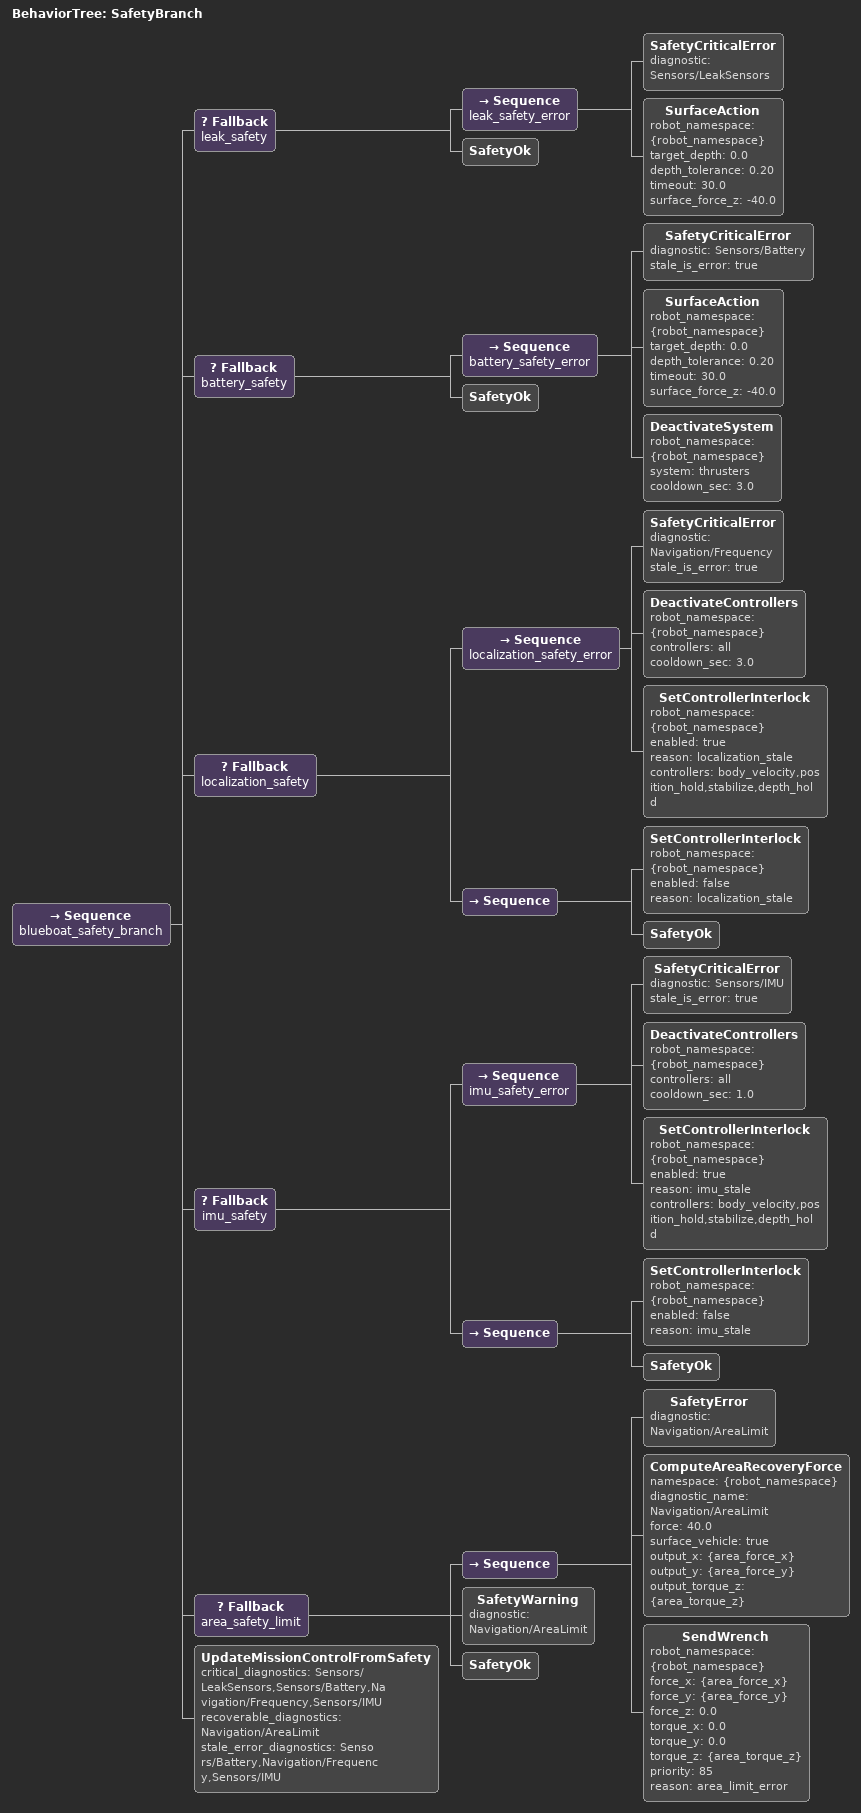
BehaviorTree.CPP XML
<root>

  <BehaviorTree ID="SafetyBranch">
    <Sequence name="blueboat_safety_branch">
      <Fallback name="leak_safety">
        <Sequence name="leak_safety_error">
          <SafetyCriticalError diagnostic="Sensors/LeakSensors"/>
          <SurfaceAction robot_namespace="{robot_namespace}" target_depth="0.0" depth_tolerance="0.20" timeout="30.0" surface_force_z="-40.0"/>
        </Sequence>
        <SafetyOk/>
      </Fallback>

      <Fallback name="battery_safety">
        <Sequence name="battery_safety_error">
          <SafetyCriticalError diagnostic="Sensors/Battery" stale_is_error="true"/>
          <SurfaceAction robot_namespace="{robot_namespace}" target_depth="0.0" depth_tolerance="0.20" timeout="30.0" surface_force_z="-40.0"/>
          <DeactivateSystem robot_namespace="{robot_namespace}" system="thrusters" cooldown_sec="3.0"/>
        </Sequence>
        <SafetyOk/>
      </Fallback>

      <Fallback name="localization_safety">
        <Sequence name="localization_safety_error">
          <SafetyCriticalError diagnostic="Navigation/Frequency" stale_is_error="true"/>
          <DeactivateControllers robot_namespace="{robot_namespace}" controllers="all" cooldown_sec="3.0"/>
          <SetControllerInterlock robot_namespace="{robot_namespace}" enabled="true" reason="localization_stale" controllers="body_velocity,position_hold,stabilize,depth_hold"/>
        </Sequence>
        <Sequence>
          <SetControllerInterlock robot_namespace="{robot_namespace}" enabled="false" reason="localization_stale"/>
          <SafetyOk/>
        </Sequence>
      </Fallback>

      <Fallback name="imu_safety">
        <Sequence name="imu_safety_error">
          <SafetyCriticalError diagnostic="Sensors/IMU" stale_is_error="true"/>
          <DeactivateControllers robot_namespace="{robot_namespace}" controllers="all" cooldown_sec="1.0"/>
          <SetControllerInterlock robot_namespace="{robot_namespace}" enabled="true" reason="imu_stale" controllers="body_velocity,position_hold,stabilize,depth_hold"/>
        </Sequence>
        <Sequence>
          <SetControllerInterlock robot_namespace="{robot_namespace}" enabled="false" reason="imu_stale"/>
          <SafetyOk/>
        </Sequence>
      </Fallback>

      <Fallback name="area_safety_limit">
        <Sequence>
          <SafetyError diagnostic="Navigation/AreaLimit"/>
          <ComputeAreaRecoveryForce namespace="{robot_namespace}" diagnostic_name="Navigation/AreaLimit" force="40.0" surface_vehicle="true" output_x="{area_force_x}" output_y="{area_force_y}" output_torque_z="{area_torque_z}"/>
          <SendWrench robot_namespace="{robot_namespace}" force_x="{area_force_x}" force_y="{area_force_y}" force_z="0.0" torque_x="0.0" torque_y="0.0" torque_z="{area_torque_z}" priority="85" reason="area_limit_error"/>
        </Sequence>
        <SafetyWarning diagnostic="Navigation/AreaLimit"/>
        <SafetyOk/>
      </Fallback>

      <UpdateMissionControlFromSafety
        critical_diagnostics="Sensors/LeakSensors,Sensors/Battery,Navigation/Frequency,Sensors/IMU"
        recoverable_diagnostics="Navigation/AreaLimit"
        stale_error_diagnostics="Sensors/Battery,Navigation/Frequency,Sensors/IMU"
      />
    </Sequence>
  </BehaviorTree>

</root>
